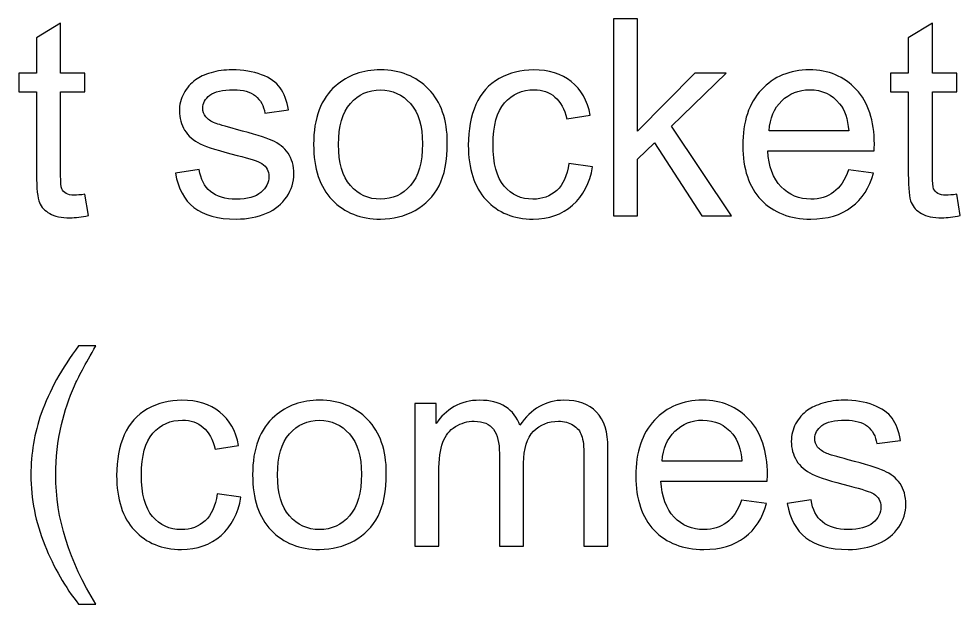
# Model space of a CAD drawing. Header units: centimetres. Extents: x -233 to -82, y 123 to 153.
# Drawn here: x -168.825 to -167.619, y 140.087 to 140.837 of the extents above; entities that cross this region are included whole.
import ezdxf

# ---------------------------------------------------------------- set-up
doc = ezdxf.new("R2010")
doc.units = ezdxf.units.CM
doc.header["$MEASUREMENT"] = 0
doc.layers.add('layer 1', color=7, linetype='Continuous')

msp = doc.modelspace()

# ---------------------------------------------------------------- linework, layer by layer
at = {"layer": 'layer 1'}
for points, knots in [([(-168.0631, 140.58463), (-168.0631, 140.58463), (-168.0631, 140.83713), (-168.0631, 140.83713), (-168.0631, 140.83713), (-168.0631, 140.83713), (-168.0321, 140.83713), (-168.0321, 140.83713), (-168.0321, 140.83713), (-168.0321, 140.83713), (-168.0321, 140.69313), (-168.0321, 140.69313), (-168.0321, 140.69313), (-168.0321, 140.69313), (-167.9587, 140.76753), (-167.9587, 140.76753), (-167.9587, 140.76753), (-167.9587, 140.76753), (-167.9186, 140.76753), (-167.9186, 140.76753), (-167.9186, 140.76753), (-167.9186, 140.76753), (-167.9885, 140.69973), (-167.9885, 140.69973), (-167.9885, 140.69973), (-167.9885, 140.69973), (-167.9115, 140.58463), (-167.9115, 140.58463), (-167.9115, 140.58463), (-167.9115, 140.58463), (-167.9497, 140.58463), (-167.9497, 140.58463), (-167.9497, 140.58463), (-167.9497, 140.58463), (-168.0102, 140.67813), (-168.0102, 140.67813), (-168.0102, 140.67813), (-168.0102, 140.67813), (-168.0321, 140.65713), (-168.0321, 140.65713), (-168.0321, 140.65713), (-168.0321, 140.65713), (-168.0321, 140.58463), (-168.0321, 140.58463), (-168.0321, 140.58463), (-168.0321, 140.58463), (-168.0631, 140.58463), (-168.0631, 140.58463)], [0, 0, 0, 0, 0.0769231, 0.0769231, 0.0769231, 0.0769231, 0.1538462, 0.1538462, 0.1538462, 0.1538462, 0.2307692, 0.2307692, 0.2307692, 0.2307692, 0.3076923, 0.3076923, 0.3076923, 0.3076923, 0.3846154, 0.3846154, 0.3846154, 0.3846154, 0.4615385, 0.4615385, 0.4615385, 0.4615385, 0.5384615, 0.5384615, 0.5384615, 0.5384615, 0.6153846, 0.6153846, 0.6153846, 0.6153846, 0.6923077, 0.6923077, 0.6923077, 0.6923077, 0.7692308, 0.7692308, 0.7692308, 0.7692308, 0.8461538, 0.8461538, 0.8461538, 0.8461538, 1, 1, 1, 1]), ([(-168.7405, 140.61233), (-168.7405, 140.61233), (-168.7361, 140.58493), (-168.7361, 140.58493), (-168.7361, 140.58493), (-168.7448, 140.58313), (-168.7526, 140.58223), (-168.7595, 140.58223), (-168.7595, 140.58223), (-168.7708, 140.58223), (-168.7795, 140.58403), (-168.7857, 140.58763), (-168.7857, 140.58763), (-168.7919, 140.59113), (-168.7963, 140.59583), (-168.7988, 140.60163), (-168.7988, 140.60163), (-168.8013, 140.60743), (-168.8026, 140.61963), (-168.8026, 140.63823), (-168.8026, 140.63823), (-168.8026, 140.63823), (-168.8026, 140.74343), (-168.8026, 140.74343), (-168.8026, 140.74343), (-168.8026, 140.74343), (-168.8253, 140.74343), (-168.8253, 140.74343), (-168.8253, 140.74343), (-168.8253, 140.74343), (-168.8253, 140.76753), (-168.8253, 140.76753), (-168.8253, 140.76753), (-168.8253, 140.76753), (-168.8026, 140.76753), (-168.8026, 140.76753), (-168.8026, 140.76753), (-168.8026, 140.76753), (-168.8026, 140.81283), (-168.8026, 140.81283), (-168.8026, 140.81283), (-168.8026, 140.81283), (-168.7717, 140.83143), (-168.7717, 140.83143), (-168.7717, 140.83143), (-168.7717, 140.83143), (-168.7717, 140.76753), (-168.7717, 140.76753), (-168.7717, 140.76753), (-168.7717, 140.76753), (-168.7405, 140.76753), (-168.7405, 140.76753), (-168.7405, 140.76753), (-168.7405, 140.76753), (-168.7405, 140.74343), (-168.7405, 140.74343), (-168.7405, 140.74343), (-168.7405, 140.74343), (-168.7717, 140.74343), (-168.7717, 140.74343), (-168.7717, 140.74343), (-168.7717, 140.74343), (-168.7717, 140.63643), (-168.7717, 140.63643), (-168.7717, 140.63643), (-168.7717, 140.62763), (-168.7712, 140.62193), (-168.7701, 140.61943), (-168.7701, 140.61943), (-168.769, 140.61693), (-168.7672, 140.61493), (-168.7647, 140.61343), (-168.7647, 140.61343), (-168.7622, 140.61193), (-168.7587, 140.61113), (-168.7542, 140.61113), (-168.7542, 140.61113), (-168.7507, 140.61113), (-168.7462, 140.61153), (-168.7405, 140.61233)], [0, 0, 0, 0, 0.047619, 0.047619, 0.047619, 0.047619, 0.0952381, 0.0952381, 0.0952381, 0.0952381, 0.1428571, 0.1428571, 0.1428571, 0.1428571, 0.1904762, 0.1904762, 0.1904762, 0.1904762, 0.2380952, 0.2380952, 0.2380952, 0.2380952, 0.2857143, 0.2857143, 0.2857143, 0.2857143, 0.3333333, 0.3333333, 0.3333333, 0.3333333, 0.3809524, 0.3809524, 0.3809524, 0.3809524, 0.4285714, 0.4285714, 0.4285714, 0.4285714, 0.4761905, 0.4761905, 0.4761905, 0.4761905, 0.5238095, 0.5238095, 0.5238095, 0.5238095, 0.5714286, 0.5714286, 0.5714286, 0.5714286, 0.6190476, 0.6190476, 0.6190476, 0.6190476, 0.6666667, 0.6666667, 0.6666667, 0.6666667, 0.7142857, 0.7142857, 0.7142857, 0.7142857, 0.7619048, 0.7619048, 0.7619048, 0.7619048, 0.8095238, 0.8095238, 0.8095238, 0.8095238, 0.8571429, 0.8571429, 0.8571429, 0.8571429, 0.9047619, 0.9047619, 0.9047619, 0.9047619, 1, 1, 1, 1]), ([(-167.6229, 140.61233), (-167.6229, 140.61233), (-167.6185, 140.58493), (-167.6185, 140.58493), (-167.6185, 140.58493), (-167.6272, 140.58313), (-167.635, 140.58223), (-167.6419, 140.58223), (-167.6419, 140.58223), (-167.6532, 140.58223), (-167.6619, 140.58403), (-167.6681, 140.58763), (-167.6681, 140.58763), (-167.6743, 140.59113), (-167.6787, 140.59583), (-167.6812, 140.60163), (-167.6812, 140.60163), (-167.6837, 140.60743), (-167.685, 140.61963), (-167.685, 140.63823), (-167.685, 140.63823), (-167.685, 140.63823), (-167.685, 140.74343), (-167.685, 140.74343), (-167.685, 140.74343), (-167.685, 140.74343), (-167.7077, 140.74343), (-167.7077, 140.74343), (-167.7077, 140.74343), (-167.7077, 140.74343), (-167.7077, 140.76753), (-167.7077, 140.76753), (-167.7077, 140.76753), (-167.7077, 140.76753), (-167.685, 140.76753), (-167.685, 140.76753), (-167.685, 140.76753), (-167.685, 140.76753), (-167.685, 140.81283), (-167.685, 140.81283), (-167.685, 140.81283), (-167.685, 140.81283), (-167.6541, 140.83143), (-167.6541, 140.83143), (-167.6541, 140.83143), (-167.6541, 140.83143), (-167.6541, 140.76753), (-167.6541, 140.76753), (-167.6541, 140.76753), (-167.6541, 140.76753), (-167.6229, 140.76753), (-167.6229, 140.76753), (-167.6229, 140.76753), (-167.6229, 140.76753), (-167.6229, 140.74343), (-167.6229, 140.74343), (-167.6229, 140.74343), (-167.6229, 140.74343), (-167.6541, 140.74343), (-167.6541, 140.74343), (-167.6541, 140.74343), (-167.6541, 140.74343), (-167.6541, 140.63643), (-167.6541, 140.63643), (-167.6541, 140.63643), (-167.6541, 140.62763), (-167.6536, 140.62193), (-167.6525, 140.61943), (-167.6525, 140.61943), (-167.6514, 140.61693), (-167.6496, 140.61493), (-167.6471, 140.61343), (-167.6471, 140.61343), (-167.6446, 140.61193), (-167.6411, 140.61113), (-167.6366, 140.61113), (-167.6366, 140.61113), (-167.6331, 140.61113), (-167.6286, 140.61153), (-167.6229, 140.61233)], [0, 0, 0, 0, 0.047619, 0.047619, 0.047619, 0.047619, 0.0952381, 0.0952381, 0.0952381, 0.0952381, 0.1428571, 0.1428571, 0.1428571, 0.1428571, 0.1904762, 0.1904762, 0.1904762, 0.1904762, 0.2380952, 0.2380952, 0.2380952, 0.2380952, 0.2857143, 0.2857143, 0.2857143, 0.2857143, 0.3333333, 0.3333333, 0.3333333, 0.3333333, 0.3809524, 0.3809524, 0.3809524, 0.3809524, 0.4285714, 0.4285714, 0.4285714, 0.4285714, 0.4761905, 0.4761905, 0.4761905, 0.4761905, 0.5238095, 0.5238095, 0.5238095, 0.5238095, 0.5714286, 0.5714286, 0.5714286, 0.5714286, 0.6190476, 0.6190476, 0.6190476, 0.6190476, 0.6666667, 0.6666667, 0.6666667, 0.6666667, 0.7142857, 0.7142857, 0.7142857, 0.7142857, 0.7619048, 0.7619048, 0.7619048, 0.7619048, 0.8095238, 0.8095238, 0.8095238, 0.8095238, 0.8571429, 0.8571429, 0.8571429, 0.8571429, 0.9047619, 0.9047619, 0.9047619, 0.9047619, 1, 1, 1, 1]), ([(-168.6246, 140.63923), (-168.6246, 140.63923), (-168.594, 140.64403), (-168.594, 140.64403), (-168.594, 140.64403), (-168.5923, 140.63173), (-168.5875, 140.62233), (-168.5796, 140.61583), (-168.5796, 140.61583), (-168.5717, 140.60933), (-168.5607, 140.60603), (-168.5466, 140.60603), (-168.5466, 140.60603), (-168.5324, 140.60603), (-168.5218, 140.60893), (-168.5149, 140.61473), (-168.5149, 140.61473), (-168.508, 140.62053), (-168.5046, 140.62733), (-168.5046, 140.63513), (-168.5046, 140.63513), (-168.5046, 140.64213), (-168.5076, 140.64763), (-168.5137, 140.65163), (-168.5137, 140.65163), (-168.518, 140.65433), (-168.5285, 140.65783), (-168.5454, 140.66213), (-168.5454, 140.66213), (-168.5681, 140.66783), (-168.5839, 140.67283), (-168.5927, 140.67703), (-168.5927, 140.67703), (-168.6015, 140.68123), (-168.6082, 140.68703), (-168.6127, 140.69443), (-168.6127, 140.69443), (-168.6172, 140.70183), (-168.6195, 140.71003), (-168.6195, 140.71903), (-168.6195, 140.71903), (-168.6195, 140.72713), (-168.6176, 140.73473), (-168.6139, 140.74163), (-168.6139, 140.74163), (-168.6102, 140.74853), (-168.6051, 140.75433), (-168.5986, 140.75893), (-168.5986, 140.75893), (-168.5938, 140.76253), (-168.5872, 140.76553), (-168.5789, 140.76803), (-168.5789, 140.76803), (-168.5706, 140.77053), (-168.5616, 140.77173), (-168.5521, 140.77173), (-168.5521, 140.77173), (-168.5378, 140.77173), (-168.5252, 140.76963), (-168.5143, 140.76553), (-168.5143, 140.76553), (-168.5034, 140.76143), (-168.4954, 140.75583), (-168.4902, 140.74873), (-168.4902, 140.74873), (-168.4851, 140.74163), (-168.4815, 140.73223), (-168.4796, 140.72033), (-168.4796, 140.72033), (-168.4796, 140.72033), (-168.5099, 140.71623), (-168.5099, 140.71623), (-168.5099, 140.71623), (-168.5113, 140.72563), (-168.5153, 140.73303), (-168.5219, 140.73833), (-168.5219, 140.73833), (-168.5285, 140.74363), (-168.5378, 140.74623), (-168.5499, 140.74623), (-168.5499, 140.74623), (-168.5641, 140.74623), (-168.5742, 140.74393), (-168.5803, 140.73923), (-168.5803, 140.73923), (-168.5864, 140.73453), (-168.5895, 140.72893), (-168.5895, 140.72263), (-168.5895, 140.72263), (-168.5895, 140.71853), (-168.5882, 140.71493), (-168.5857, 140.71173), (-168.5857, 140.71173), (-168.5832, 140.70843), (-168.5792, 140.70563), (-168.5738, 140.70353), (-168.5738, 140.70353), (-168.5707, 140.70233), (-168.5616, 140.69963), (-168.5464, 140.69553), (-168.5464, 140.69553), (-168.5245, 140.68963), (-168.5092, 140.68493), (-168.5005, 140.68123), (-168.5005, 140.68123), (-168.4918, 140.67753), (-168.485, 140.67203), (-168.4801, 140.66493), (-168.4801, 140.66493), (-168.4752, 140.65783), (-168.4727, 140.64893), (-168.4727, 140.63833), (-168.4727, 140.63833), (-168.4727, 140.62803), (-168.4757, 140.61833), (-168.4817, 140.60923), (-168.4817, 140.60923), (-168.4878, 140.60013), (-168.4965, 140.59303), (-168.5078, 140.58803), (-168.5078, 140.58803), (-168.5192, 140.58303), (-168.5321, 140.58053), (-168.5464, 140.58053), (-168.5464, 140.58053), (-168.5702, 140.58053), (-168.5883, 140.58543), (-168.6008, 140.59533), (-168.6008, 140.59533), (-168.6133, 140.60523), (-168.6212, 140.61983), (-168.6246, 140.63923)], [0, 0, 0, 0, 0.0294118, 0.0294118, 0.0294118, 0.0294118, 0.0588235, 0.0588235, 0.0588235, 0.0588235, 0.0882353, 0.0882353, 0.0882353, 0.0882353, 0.1176471, 0.1176471, 0.1176471, 0.1176471, 0.1470588, 0.1470588, 0.1470588, 0.1470588, 0.1764706, 0.1764706, 0.1764706, 0.1764706, 0.2058824, 0.2058824, 0.2058824, 0.2058824, 0.2352941, 0.2352941, 0.2352941, 0.2352941, 0.2647059, 0.2647059, 0.2647059, 0.2647059, 0.2941176, 0.2941176, 0.2941176, 0.2941176, 0.3235294, 0.3235294, 0.3235294, 0.3235294, 0.3529412, 0.3529412, 0.3529412, 0.3529412, 0.3823529, 0.3823529, 0.3823529, 0.3823529, 0.4117647, 0.4117647, 0.4117647, 0.4117647, 0.4411765, 0.4411765, 0.4411765, 0.4411765, 0.4705882, 0.4705882, 0.4705882, 0.4705882, 0.5, 0.5, 0.5, 0.5, 0.5294118, 0.5294118, 0.5294118, 0.5294118, 0.5588235, 0.5588235, 0.5588235, 0.5588235, 0.5882353, 0.5882353, 0.5882353, 0.5882353, 0.6176471, 0.6176471, 0.6176471, 0.6176471, 0.6470588, 0.6470588, 0.6470588, 0.6470588, 0.6764706, 0.6764706, 0.6764706, 0.6764706, 0.7058824, 0.7058824, 0.7058824, 0.7058824, 0.7352941, 0.7352941, 0.7352941, 0.7352941, 0.7647059, 0.7647059, 0.7647059, 0.7647059, 0.7941176, 0.7941176, 0.7941176, 0.7941176, 0.8235294, 0.8235294, 0.8235294, 0.8235294, 0.8529412, 0.8529412, 0.8529412, 0.8529412, 0.8823529, 0.8823529, 0.8823529, 0.8823529, 0.9117647, 0.9117647, 0.9117647, 0.9117647, 0.9411765, 0.9411765, 0.9411765, 0.9411765, 1, 1, 1, 1]), ([(-168.4474, 140.67613), (-168.4474, 140.71003), (-168.438, 140.73503), (-168.4191, 140.75133), (-168.4191, 140.75133), (-168.4034, 140.76493), (-168.3842, 140.77173), (-168.3616, 140.77173), (-168.3616, 140.77173), (-168.3365, 140.77173), (-168.3159, 140.76353), (-168.2999, 140.74703), (-168.2999, 140.74703), (-168.284, 140.73053), (-168.276, 140.70773), (-168.276, 140.67873), (-168.276, 140.67873), (-168.276, 140.65513), (-168.2795, 140.63663), (-168.2866, 140.62313), (-168.2866, 140.62313), (-168.2937, 140.60963), (-168.3039, 140.59923), (-168.3174, 140.59173), (-168.3174, 140.59173), (-168.3309, 140.58423), (-168.3457, 140.58053), (-168.3616, 140.58053), (-168.3616, 140.58053), (-168.3872, 140.58053), (-168.4079, 140.58873), (-168.4237, 140.60513), (-168.4237, 140.60513), (-168.4395, 140.62153), (-168.4474, 140.64523), (-168.4474, 140.67613)], [0, 0, 0, 0, 0.1, 0.1, 0.1, 0.1, 0.2, 0.2, 0.2, 0.2, 0.3, 0.3, 0.3, 0.3, 0.4, 0.4, 0.4, 0.4, 0.5, 0.5, 0.5, 0.5, 0.6, 0.6, 0.6, 0.6, 0.7, 0.7, 0.7, 0.7, 0.8, 0.8, 0.8, 0.8, 1, 1, 1, 1]), ([(-168.1203, 140.65163), (-168.1203, 140.65163), (-168.0898, 140.64763), (-168.0898, 140.64763), (-168.0898, 140.64763), (-168.0931, 140.62663), (-168.1016, 140.61023), (-168.1153, 140.59833), (-168.1153, 140.59833), (-168.129, 140.58643), (-168.1459, 140.58053), (-168.1659, 140.58053), (-168.1659, 140.58053), (-168.191, 140.58053), (-168.2111, 140.58873), (-168.2263, 140.60513), (-168.2263, 140.60513), (-168.2415, 140.62143), (-168.2491, 140.64493), (-168.2491, 140.67543), (-168.2491, 140.67543), (-168.2491, 140.69513), (-168.2458, 140.71243), (-168.2393, 140.72723), (-168.2393, 140.72723), (-168.2328, 140.74203), (-168.2228, 140.75313), (-168.2094, 140.76063), (-168.2094, 140.76063), (-168.196, 140.76803), (-168.1814, 140.77173), (-168.1657, 140.77173), (-168.1657, 140.77173), (-168.1458, 140.77173), (-168.1296, 140.76673), (-168.117, 140.75663), (-168.117, 140.75663), (-168.1044, 140.74653), (-168.0963, 140.73233), (-168.0927, 140.71383), (-168.0927, 140.71383), (-168.0927, 140.71383), (-168.1229, 140.70913), (-168.1229, 140.70913), (-168.1229, 140.70913), (-168.1258, 140.72143), (-168.1308, 140.73073), (-168.1381, 140.73693), (-168.1381, 140.73693), (-168.1454, 140.74313), (-168.1542, 140.74623), (-168.1645, 140.74623), (-168.1645, 140.74623), (-168.1802, 140.74623), (-168.1929, 140.74063), (-168.2026, 140.72943), (-168.2026, 140.72943), (-168.2124, 140.71823), (-168.2173, 140.70053), (-168.2173, 140.67623), (-168.2173, 140.67623), (-168.2173, 140.65173), (-168.2126, 140.63383), (-168.2031, 140.62273), (-168.2031, 140.62273), (-168.1937, 140.61163), (-168.1814, 140.60603), (-168.1663, 140.60603), (-168.1663, 140.60603), (-168.1541, 140.60603), (-168.1439, 140.60973), (-168.1357, 140.61723), (-168.1357, 140.61723), (-168.1276, 140.62473), (-168.1224, 140.63613), (-168.1203, 140.65163)], [0, 0, 0, 0, 0.05, 0.05, 0.05, 0.05, 0.1, 0.1, 0.1, 0.1, 0.15, 0.15, 0.15, 0.15, 0.2, 0.2, 0.2, 0.2, 0.25, 0.25, 0.25, 0.25, 0.3, 0.3, 0.3, 0.3, 0.35, 0.35, 0.35, 0.35, 0.4, 0.4, 0.4, 0.4, 0.45, 0.45, 0.45, 0.45, 0.5, 0.5, 0.5, 0.5, 0.55, 0.55, 0.55, 0.55, 0.6, 0.6, 0.6, 0.6, 0.65, 0.65, 0.65, 0.65, 0.7, 0.7, 0.7, 0.7, 0.75, 0.75, 0.75, 0.75, 0.8, 0.8, 0.8, 0.8, 0.85, 0.85, 0.85, 0.85, 0.9, 0.9, 0.9, 0.9, 1, 1, 1, 1]), ([(-167.7616, 140.64353), (-167.7616, 140.64353), (-167.7296, 140.63953), (-167.7296, 140.63953), (-167.7296, 140.63953), (-167.7347, 140.62083), (-167.744, 140.60633), (-167.7577, 140.59603), (-167.7577, 140.59603), (-167.7714, 140.58573), (-167.7888, 140.58053), (-167.81, 140.58053), (-167.81, 140.58053), (-167.8368, 140.58053), (-167.858, 140.58873), (-167.8737, 140.60523), (-167.8737, 140.60523), (-167.8894, 140.62173), (-167.8972, 140.64483), (-167.8972, 140.67453), (-167.8972, 140.67453), (-167.8972, 140.70533), (-167.8893, 140.72923), (-167.8734, 140.74623), (-167.8734, 140.74623), (-167.8575, 140.76323), (-167.837, 140.77173), (-167.8117, 140.77173), (-167.8117, 140.77173), (-167.7873, 140.77173), (-167.7673, 140.76343), (-167.7518, 140.74673), (-167.7518, 140.74673), (-167.7363, 140.73003), (-167.7285, 140.70663), (-167.7285, 140.67643), (-167.7285, 140.67643), (-167.7285, 140.67463), (-167.7286, 140.67183), (-167.7287, 140.66813), (-167.7287, 140.66813), (-167.7287, 140.66813), (-167.8651, 140.66813), (-167.8651, 140.66813), (-167.8651, 140.66813), (-167.864, 140.64803), (-167.8583, 140.63273), (-167.8481, 140.62203), (-167.8481, 140.62203), (-167.8379, 140.61133), (-167.8251, 140.60603), (-167.8098, 140.60603), (-167.8098, 140.60603), (-167.7985, 140.60603), (-167.7888, 140.60903), (-167.7807, 140.61503), (-167.7807, 140.61503), (-167.7727, 140.62093), (-167.7663, 140.63043), (-167.7616, 140.64353)], [0, 0, 0, 0, 0.0625, 0.0625, 0.0625, 0.0625, 0.125, 0.125, 0.125, 0.125, 0.1875, 0.1875, 0.1875, 0.1875, 0.25, 0.25, 0.25, 0.25, 0.3125, 0.3125, 0.3125, 0.3125, 0.375, 0.375, 0.375, 0.375, 0.4375, 0.4375, 0.4375, 0.4375, 0.5, 0.5, 0.5, 0.5, 0.5625, 0.5625, 0.5625, 0.5625, 0.625, 0.625, 0.625, 0.625, 0.6875, 0.6875, 0.6875, 0.6875, 0.75, 0.75, 0.75, 0.75, 0.8125, 0.8125, 0.8125, 0.8125, 0.875, 0.875, 0.875, 0.875, 1, 1, 1, 1]), ([(-168.4155, 140.67613), (-168.4155, 140.65263), (-168.4104, 140.63513), (-168.4002, 140.62353), (-168.4002, 140.62353), (-168.39, 140.61183), (-168.3771, 140.60603), (-168.3616, 140.60603), (-168.3616, 140.60603), (-168.3462, 140.60603), (-168.3334, 140.61193), (-168.3232, 140.62363), (-168.3232, 140.62363), (-168.313, 140.63533), (-168.3079, 140.65313), (-168.3079, 140.67713), (-168.3079, 140.67713), (-168.3079, 140.69973), (-168.313, 140.71683), (-168.3233, 140.72853), (-168.3233, 140.72853), (-168.3336, 140.74023), (-168.3463, 140.74603), (-168.3616, 140.74603), (-168.3616, 140.74603), (-168.3771, 140.74603), (-168.39, 140.74023), (-168.4002, 140.72863), (-168.4002, 140.72863), (-168.4104, 140.71703), (-168.4155, 140.69953), (-168.4155, 140.67613)], [0, 0, 0, 0, 0.1111111, 0.1111111, 0.1111111, 0.1111111, 0.2222222, 0.2222222, 0.2222222, 0.2222222, 0.3333333, 0.3333333, 0.3333333, 0.3333333, 0.4444444, 0.4444444, 0.4444444, 0.4444444, 0.5555556, 0.5555556, 0.5555556, 0.5555556, 0.6666667, 0.6666667, 0.6666667, 0.6666667, 0.7777778, 0.7777778, 0.7777778, 0.7777778, 1, 1, 1, 1]), ([(-167.8634, 140.69363), (-167.8634, 140.69363), (-167.7613, 140.69363), (-167.7613, 140.69363), (-167.7613, 140.69363), (-167.7626, 140.70903), (-167.7665, 140.72063), (-167.773, 140.72833), (-167.773, 140.72833), (-167.7829, 140.74023), (-167.7957, 140.74623), (-167.8114, 140.74623), (-167.8114, 140.74623), (-167.8257, 140.74623), (-167.8376, 140.74143), (-167.8473, 140.73193), (-167.8473, 140.73193), (-167.857, 140.72243), (-167.8624, 140.70963), (-167.8634, 140.69363)], [0, 0, 0, 0, 0.1666667, 0.1666667, 0.1666667, 0.1666667, 0.3333333, 0.3333333, 0.3333333, 0.3333333, 0.5, 0.5, 0.5, 0.5, 0.6666667, 0.6666667, 0.6666667, 0.6666667, 1, 1, 1, 1]), ([(-168.7487, 140.0871), (-168.7658, 140.1086), (-168.7803, 140.1339), (-168.7921, 140.1629), (-168.7921, 140.1629), (-168.8039, 140.1918), (-168.8098, 140.2218), (-168.8098, 140.2528), (-168.8098, 140.2528), (-168.8098, 140.2801), (-168.8054, 140.3063), (-168.7966, 140.3313), (-168.7966, 140.3313), (-168.7863, 140.3604), (-168.7703, 140.3893), (-168.7487, 140.4181), (-168.7487, 140.4181), (-168.7487, 140.4181), (-168.7265, 140.4181), (-168.7265, 140.4181), (-168.7265, 140.4181), (-168.7404, 140.3942), (-168.7495, 140.3772), (-168.754, 140.367), (-168.754, 140.367), (-168.761, 140.3511), (-168.7665, 140.3346), (-168.7706, 140.3174), (-168.7706, 140.3174), (-168.7755, 140.2959), (-168.778, 140.2743), (-168.778, 140.2526), (-168.778, 140.2526), (-168.778, 140.1973), (-168.7608, 140.1422), (-168.7265, 140.0871), (-168.7265, 140.0871), (-168.7265, 140.0871), (-168.7487, 140.0871), (-168.7487, 140.0871)], [0, 0, 0, 0, 0.0909091, 0.0909091, 0.0909091, 0.0909091, 0.1818182, 0.1818182, 0.1818182, 0.1818182, 0.2727273, 0.2727273, 0.2727273, 0.2727273, 0.3636364, 0.3636364, 0.3636364, 0.3636364, 0.4545455, 0.4545455, 0.4545455, 0.4545455, 0.5454545, 0.5454545, 0.5454545, 0.5454545, 0.6363636, 0.6363636, 0.6363636, 0.6363636, 0.7272727, 0.7272727, 0.7272727, 0.7272727, 0.8181818, 0.8181818, 0.8181818, 0.8181818, 1, 1, 1, 1]), ([(-168.5711, 140.2283), (-168.5711, 140.2283), (-168.5406, 140.2243), (-168.5406, 140.2243), (-168.5406, 140.2243), (-168.5439, 140.2033), (-168.5524, 140.1869), (-168.5661, 140.175), (-168.5661, 140.175), (-168.5798, 140.1631), (-168.5967, 140.1572), (-168.6167, 140.1572), (-168.6167, 140.1572), (-168.6418, 140.1572), (-168.6619, 140.1654), (-168.6771, 140.1818), (-168.6771, 140.1818), (-168.6923, 140.1981), (-168.6999, 140.2216), (-168.6999, 140.2521), (-168.6999, 140.2521), (-168.6999, 140.2718), (-168.6966, 140.2891), (-168.6901, 140.3039), (-168.6901, 140.3039), (-168.6836, 140.3187), (-168.6736, 140.3298), (-168.6602, 140.3373), (-168.6602, 140.3373), (-168.6468, 140.3447), (-168.6322, 140.3484), (-168.6165, 140.3484), (-168.6165, 140.3484), (-168.5966, 140.3484), (-168.5804, 140.3434), (-168.5678, 140.3333), (-168.5678, 140.3333), (-168.5552, 140.3232), (-168.5471, 140.309), (-168.5435, 140.2905), (-168.5435, 140.2905), (-168.5435, 140.2905), (-168.5737, 140.2858), (-168.5737, 140.2858), (-168.5737, 140.2858), (-168.5766, 140.2981), (-168.5816, 140.3074), (-168.5889, 140.3136), (-168.5889, 140.3136), (-168.5962, 140.3198), (-168.605, 140.3229), (-168.6153, 140.3229), (-168.6153, 140.3229), (-168.631, 140.3229), (-168.6437, 140.3173), (-168.6534, 140.3061), (-168.6534, 140.3061), (-168.6632, 140.2949), (-168.6681, 140.2772), (-168.6681, 140.2529), (-168.6681, 140.2529), (-168.6681, 140.2284), (-168.6634, 140.2105), (-168.6539, 140.1994), (-168.6539, 140.1994), (-168.6445, 140.1883), (-168.6322, 140.1827), (-168.6171, 140.1827), (-168.6171, 140.1827), (-168.6049, 140.1827), (-168.5947, 140.1864), (-168.5865, 140.1939), (-168.5865, 140.1939), (-168.5784, 140.2014), (-168.5732, 140.2128), (-168.5711, 140.2283)], [0, 0, 0, 0, 0.05, 0.05, 0.05, 0.05, 0.1, 0.1, 0.1, 0.1, 0.15, 0.15, 0.15, 0.15, 0.2, 0.2, 0.2, 0.2, 0.25, 0.25, 0.25, 0.25, 0.3, 0.3, 0.3, 0.3, 0.35, 0.35, 0.35, 0.35, 0.4, 0.4, 0.4, 0.4, 0.45, 0.45, 0.45, 0.45, 0.5, 0.5, 0.5, 0.5, 0.55, 0.55, 0.55, 0.55, 0.6, 0.6, 0.6, 0.6, 0.65, 0.65, 0.65, 0.65, 0.7, 0.7, 0.7, 0.7, 0.75, 0.75, 0.75, 0.75, 0.8, 0.8, 0.8, 0.8, 0.85, 0.85, 0.85, 0.85, 0.9, 0.9, 0.9, 0.9, 1, 1, 1, 1]), ([(-168.5256, 140.2528), (-168.5256, 140.2867), (-168.5162, 140.3117), (-168.4973, 140.328), (-168.4973, 140.328), (-168.4816, 140.3416), (-168.4624, 140.3484), (-168.4398, 140.3484), (-168.4398, 140.3484), (-168.4147, 140.3484), (-168.3941, 140.3402), (-168.3781, 140.3237), (-168.3781, 140.3237), (-168.3622, 140.3072), (-168.3542, 140.2844), (-168.3542, 140.2554), (-168.3542, 140.2554), (-168.3542, 140.2318), (-168.3577, 140.2133), (-168.3648, 140.1998), (-168.3648, 140.1998), (-168.3719, 140.1863), (-168.3821, 140.1759), (-168.3956, 140.1684), (-168.3956, 140.1684), (-168.4091, 140.1609), (-168.4239, 140.1572), (-168.4398, 140.1572), (-168.4398, 140.1572), (-168.4654, 140.1572), (-168.4861, 140.1654), (-168.5019, 140.1818), (-168.5019, 140.1818), (-168.5177, 140.1982), (-168.5256, 140.2219), (-168.5256, 140.2528)], [0, 0, 0, 0, 0.1, 0.1, 0.1, 0.1, 0.2, 0.2, 0.2, 0.2, 0.3, 0.3, 0.3, 0.3, 0.4, 0.4, 0.4, 0.4, 0.5, 0.5, 0.5, 0.5, 0.6, 0.6, 0.6, 0.6, 0.7, 0.7, 0.7, 0.7, 0.8, 0.8, 0.8, 0.8, 1, 1, 1, 1]), ([(-168.3178, 140.1613), (-168.3178, 140.1613), (-168.3178, 140.3442), (-168.3178, 140.3442), (-168.3178, 140.3442), (-168.3178, 140.3442), (-168.2901, 140.3442), (-168.2901, 140.3442), (-168.2901, 140.3442), (-168.2901, 140.3442), (-168.2901, 140.3186), (-168.2901, 140.3186), (-168.2901, 140.3186), (-168.2844, 140.3275), (-168.2767, 140.3347), (-168.2672, 140.3402), (-168.2672, 140.3402), (-168.2577, 140.3457), (-168.2468, 140.3484), (-168.2346, 140.3484), (-168.2346, 140.3484), (-168.2211, 140.3484), (-168.21, 140.3456), (-168.2013, 140.34), (-168.2013, 140.34), (-168.1926, 140.3343), (-168.1865, 140.3264), (-168.183, 140.3163), (-168.183, 140.3163), (-168.1685, 140.3377), (-168.1497, 140.3484), (-168.1265, 140.3484), (-168.1265, 140.3484), (-168.1084, 140.3484), (-168.0944, 140.3434), (-168.0846, 140.3333), (-168.0846, 140.3333), (-168.0749, 140.3232), (-168.07, 140.3078), (-168.07, 140.2869), (-168.07, 140.2869), (-168.07, 140.2869), (-168.07, 140.1613), (-168.07, 140.1613), (-168.07, 140.1613), (-168.07, 140.1613), (-168.1008, 140.1613), (-168.1008, 140.1613), (-168.1008, 140.1613), (-168.1008, 140.1613), (-168.1008, 140.2765), (-168.1008, 140.2765), (-168.1008, 140.2765), (-168.1008, 140.2889), (-168.1018, 140.2978), (-168.1038, 140.3033), (-168.1038, 140.3033), (-168.1058, 140.3088), (-168.1094, 140.3132), (-168.1147, 140.3165), (-168.1147, 140.3165), (-168.12, 140.3198), (-168.1263, 140.3215), (-168.1334, 140.3215), (-168.1334, 140.3215), (-168.1463, 140.3215), (-168.1569, 140.3172), (-168.1654, 140.3087), (-168.1654, 140.3087), (-168.1739, 140.3001), (-168.1781, 140.2864), (-168.1781, 140.2676), (-168.1781, 140.2676), (-168.1781, 140.2676), (-168.1781, 140.1613), (-168.1781, 140.1613), (-168.1781, 140.1613), (-168.1781, 140.1613), (-168.2092, 140.1613), (-168.2092, 140.1613), (-168.2092, 140.1613), (-168.2092, 140.1613), (-168.2092, 140.2802), (-168.2092, 140.2802), (-168.2092, 140.2802), (-168.2092, 140.2939), (-168.2117, 140.3043), (-168.2167, 140.3112), (-168.2167, 140.3112), (-168.2218, 140.3181), (-168.23, 140.3215), (-168.2415, 140.3215), (-168.2415, 140.3215), (-168.2502, 140.3215), (-168.2583, 140.3192), (-168.2657, 140.3146), (-168.2657, 140.3146), (-168.2731, 140.31), (-168.2785, 140.3033), (-168.2818, 140.2945), (-168.2818, 140.2945), (-168.2851, 140.2856), (-168.2868, 140.2729), (-168.2868, 140.2562), (-168.2868, 140.2562), (-168.2868, 140.2562), (-168.2868, 140.1613), (-168.2868, 140.1613), (-168.2868, 140.1613), (-168.2868, 140.1613), (-168.3178, 140.1613), (-168.3178, 140.1613)], [0, 0, 0, 0, 0.0344828, 0.0344828, 0.0344828, 0.0344828, 0.0689655, 0.0689655, 0.0689655, 0.0689655, 0.1034483, 0.1034483, 0.1034483, 0.1034483, 0.137931, 0.137931, 0.137931, 0.137931, 0.1724138, 0.1724138, 0.1724138, 0.1724138, 0.2068966, 0.2068966, 0.2068966, 0.2068966, 0.2413793, 0.2413793, 0.2413793, 0.2413793, 0.2758621, 0.2758621, 0.2758621, 0.2758621, 0.3103448, 0.3103448, 0.3103448, 0.3103448, 0.3448276, 0.3448276, 0.3448276, 0.3448276, 0.3793103, 0.3793103, 0.3793103, 0.3793103, 0.4137931, 0.4137931, 0.4137931, 0.4137931, 0.4482759, 0.4482759, 0.4482759, 0.4482759, 0.4827586, 0.4827586, 0.4827586, 0.4827586, 0.5172414, 0.5172414, 0.5172414, 0.5172414, 0.5517241, 0.5517241, 0.5517241, 0.5517241, 0.5862069, 0.5862069, 0.5862069, 0.5862069, 0.6206897, 0.6206897, 0.6206897, 0.6206897, 0.6551724, 0.6551724, 0.6551724, 0.6551724, 0.6896552, 0.6896552, 0.6896552, 0.6896552, 0.7241379, 0.7241379, 0.7241379, 0.7241379, 0.7586207, 0.7586207, 0.7586207, 0.7586207, 0.7931034, 0.7931034, 0.7931034, 0.7931034, 0.8275862, 0.8275862, 0.8275862, 0.8275862, 0.862069, 0.862069, 0.862069, 0.862069, 0.8965517, 0.8965517, 0.8965517, 0.8965517, 0.9310345, 0.9310345, 0.9310345, 0.9310345, 1, 1, 1, 1]), ([(-167.8987, 140.2202), (-167.8987, 140.2202), (-167.8667, 140.2162), (-167.8667, 140.2162), (-167.8667, 140.2162), (-167.8718, 140.1975), (-167.8811, 140.183), (-167.8948, 140.1727), (-167.8948, 140.1727), (-167.9085, 140.1624), (-167.9259, 140.1572), (-167.9471, 140.1572), (-167.9471, 140.1572), (-167.9739, 140.1572), (-167.9951, 140.1654), (-168.0108, 140.1819), (-168.0108, 140.1819), (-168.0265, 140.1984), (-168.0343, 140.2215), (-168.0343, 140.2512), (-168.0343, 140.2512), (-168.0343, 140.282), (-168.0264, 140.3059), (-168.0105, 140.3229), (-168.0105, 140.3229), (-167.9946, 140.3399), (-167.9741, 140.3484), (-167.9488, 140.3484), (-167.9488, 140.3484), (-167.9244, 140.3484), (-167.9044, 140.3401), (-167.8889, 140.3234), (-167.8889, 140.3234), (-167.8734, 140.3067), (-167.8656, 140.2833), (-167.8656, 140.2531), (-167.8656, 140.2531), (-167.8656, 140.2513), (-167.8657, 140.2485), (-167.8658, 140.2448), (-167.8658, 140.2448), (-167.8658, 140.2448), (-168.0022, 140.2448), (-168.0022, 140.2448), (-168.0022, 140.2448), (-168.0011, 140.2247), (-167.9954, 140.2094), (-167.9852, 140.1987), (-167.9852, 140.1987), (-167.975, 140.188), (-167.9622, 140.1827), (-167.9469, 140.1827), (-167.9469, 140.1827), (-167.9356, 140.1827), (-167.9259, 140.1857), (-167.9178, 140.1917), (-167.9178, 140.1917), (-167.9098, 140.1976), (-167.9034, 140.2071), (-167.8987, 140.2202)], [0, 0, 0, 0, 0.0625, 0.0625, 0.0625, 0.0625, 0.125, 0.125, 0.125, 0.125, 0.1875, 0.1875, 0.1875, 0.1875, 0.25, 0.25, 0.25, 0.25, 0.3125, 0.3125, 0.3125, 0.3125, 0.375, 0.375, 0.375, 0.375, 0.4375, 0.4375, 0.4375, 0.4375, 0.5, 0.5, 0.5, 0.5, 0.5625, 0.5625, 0.5625, 0.5625, 0.625, 0.625, 0.625, 0.625, 0.6875, 0.6875, 0.6875, 0.6875, 0.75, 0.75, 0.75, 0.75, 0.8125, 0.8125, 0.8125, 0.8125, 0.875, 0.875, 0.875, 0.875, 1, 1, 1, 1]), ([(-167.8401, 140.2159), (-167.8401, 140.2159), (-167.8095, 140.2207), (-167.8095, 140.2207), (-167.8095, 140.2207), (-167.8078, 140.2084), (-167.803, 140.199), (-167.7951, 140.1925), (-167.7951, 140.1925), (-167.7872, 140.186), (-167.7762, 140.1827), (-167.7621, 140.1827), (-167.7621, 140.1827), (-167.7479, 140.1827), (-167.7373, 140.1856), (-167.7304, 140.1914), (-167.7304, 140.1914), (-167.7235, 140.1972), (-167.7201, 140.204), (-167.7201, 140.2118), (-167.7201, 140.2118), (-167.7201, 140.2188), (-167.7231, 140.2243), (-167.7292, 140.2283), (-167.7292, 140.2283), (-167.7335, 140.231), (-167.744, 140.2345), (-167.7609, 140.2388), (-167.7609, 140.2388), (-167.7836, 140.2445), (-167.7994, 140.2495), (-167.8082, 140.2537), (-167.8082, 140.2537), (-167.817, 140.2579), (-167.8237, 140.2637), (-167.8282, 140.2711), (-167.8282, 140.2711), (-167.8327, 140.2785), (-167.835, 140.2867), (-167.835, 140.2957), (-167.835, 140.2957), (-167.835, 140.3038), (-167.8331, 140.3114), (-167.8294, 140.3183), (-167.8294, 140.3183), (-167.8257, 140.3252), (-167.8206, 140.331), (-167.8141, 140.3356), (-167.8141, 140.3356), (-167.8093, 140.3392), (-167.8027, 140.3422), (-167.7944, 140.3447), (-167.7944, 140.3447), (-167.7861, 140.3472), (-167.7771, 140.3484), (-167.7676, 140.3484), (-167.7676, 140.3484), (-167.7533, 140.3484), (-167.7407, 140.3463), (-167.7298, 140.3422), (-167.7298, 140.3422), (-167.7189, 140.3381), (-167.7109, 140.3325), (-167.7057, 140.3254), (-167.7057, 140.3254), (-167.7006, 140.3183), (-167.697, 140.3089), (-167.6951, 140.297), (-167.6951, 140.297), (-167.6951, 140.297), (-167.7254, 140.2929), (-167.7254, 140.2929), (-167.7254, 140.2929), (-167.7268, 140.3023), (-167.7308, 140.3097), (-167.7374, 140.315), (-167.7374, 140.315), (-167.744, 140.3203), (-167.7533, 140.3229), (-167.7654, 140.3229), (-167.7654, 140.3229), (-167.7796, 140.3229), (-167.7897, 140.3206), (-167.7958, 140.3159), (-167.7958, 140.3159), (-167.8019, 140.3112), (-167.805, 140.3056), (-167.805, 140.2993), (-167.805, 140.2993), (-167.805, 140.2952), (-167.8037, 140.2916), (-167.8012, 140.2884), (-167.8012, 140.2884), (-167.7987, 140.2851), (-167.7947, 140.2823), (-167.7893, 140.2802), (-167.7893, 140.2802), (-167.7862, 140.279), (-167.7771, 140.2763), (-167.7619, 140.2722), (-167.7619, 140.2722), (-167.74, 140.2663), (-167.7247, 140.2616), (-167.716, 140.2579), (-167.716, 140.2579), (-167.7073, 140.2542), (-167.7005, 140.2487), (-167.6956, 140.2416), (-167.6956, 140.2416), (-167.6907, 140.2345), (-167.6882, 140.2256), (-167.6882, 140.215), (-167.6882, 140.215), (-167.6882, 140.2047), (-167.6912, 140.195), (-167.6972, 140.1859), (-167.6972, 140.1859), (-167.7033, 140.1768), (-167.712, 140.1697), (-167.7233, 140.1647), (-167.7233, 140.1647), (-167.7347, 140.1597), (-167.7476, 140.1572), (-167.7619, 140.1572), (-167.7619, 140.1572), (-167.7857, 140.1572), (-167.8038, 140.1621), (-167.8163, 140.172), (-167.8163, 140.172), (-167.8288, 140.1819), (-167.8367, 140.1965), (-167.8401, 140.2159)], [0, 0, 0, 0, 0.0294118, 0.0294118, 0.0294118, 0.0294118, 0.0588235, 0.0588235, 0.0588235, 0.0588235, 0.0882353, 0.0882353, 0.0882353, 0.0882353, 0.1176471, 0.1176471, 0.1176471, 0.1176471, 0.1470588, 0.1470588, 0.1470588, 0.1470588, 0.1764706, 0.1764706, 0.1764706, 0.1764706, 0.2058824, 0.2058824, 0.2058824, 0.2058824, 0.2352941, 0.2352941, 0.2352941, 0.2352941, 0.2647059, 0.2647059, 0.2647059, 0.2647059, 0.2941176, 0.2941176, 0.2941176, 0.2941176, 0.3235294, 0.3235294, 0.3235294, 0.3235294, 0.3529412, 0.3529412, 0.3529412, 0.3529412, 0.3823529, 0.3823529, 0.3823529, 0.3823529, 0.4117647, 0.4117647, 0.4117647, 0.4117647, 0.4411765, 0.4411765, 0.4411765, 0.4411765, 0.4705882, 0.4705882, 0.4705882, 0.4705882, 0.5, 0.5, 0.5, 0.5, 0.5294118, 0.5294118, 0.5294118, 0.5294118, 0.5588235, 0.5588235, 0.5588235, 0.5588235, 0.5882353, 0.5882353, 0.5882353, 0.5882353, 0.6176471, 0.6176471, 0.6176471, 0.6176471, 0.6470588, 0.6470588, 0.6470588, 0.6470588, 0.6764706, 0.6764706, 0.6764706, 0.6764706, 0.7058824, 0.7058824, 0.7058824, 0.7058824, 0.7352941, 0.7352941, 0.7352941, 0.7352941, 0.7647059, 0.7647059, 0.7647059, 0.7647059, 0.7941176, 0.7941176, 0.7941176, 0.7941176, 0.8235294, 0.8235294, 0.8235294, 0.8235294, 0.8529412, 0.8529412, 0.8529412, 0.8529412, 0.8823529, 0.8823529, 0.8823529, 0.8823529, 0.9117647, 0.9117647, 0.9117647, 0.9117647, 0.9411765, 0.9411765, 0.9411765, 0.9411765, 1, 1, 1, 1]), ([(-168.4937, 140.2528), (-168.4937, 140.2293), (-168.4886, 140.2118), (-168.4784, 140.2002), (-168.4784, 140.2002), (-168.4682, 140.1885), (-168.4553, 140.1827), (-168.4398, 140.1827), (-168.4398, 140.1827), (-168.4244, 140.1827), (-168.4116, 140.1886), (-168.4014, 140.2003), (-168.4014, 140.2003), (-168.3912, 140.212), (-168.3861, 140.2298), (-168.3861, 140.2538), (-168.3861, 140.2538), (-168.3861, 140.2764), (-168.3912, 140.2935), (-168.4015, 140.3052), (-168.4015, 140.3052), (-168.4118, 140.3169), (-168.4245, 140.3227), (-168.4398, 140.3227), (-168.4398, 140.3227), (-168.4553, 140.3227), (-168.4682, 140.3169), (-168.4784, 140.3053), (-168.4784, 140.3053), (-168.4886, 140.2937), (-168.4937, 140.2762), (-168.4937, 140.2528)], [0, 0, 0, 0, 0.1111111, 0.1111111, 0.1111111, 0.1111111, 0.2222222, 0.2222222, 0.2222222, 0.2222222, 0.3333333, 0.3333333, 0.3333333, 0.3333333, 0.4444444, 0.4444444, 0.4444444, 0.4444444, 0.5555556, 0.5555556, 0.5555556, 0.5555556, 0.6666667, 0.6666667, 0.6666667, 0.6666667, 0.7777778, 0.7777778, 0.7777778, 0.7777778, 1, 1, 1, 1]), ([(-168.0005, 140.2703), (-168.0005, 140.2703), (-167.8984, 140.2703), (-167.8984, 140.2703), (-167.8984, 140.2703), (-167.8997, 140.2857), (-167.9036, 140.2973), (-167.9101, 140.305), (-167.9101, 140.305), (-167.92, 140.3169), (-167.9328, 140.3229), (-167.9485, 140.3229), (-167.9485, 140.3229), (-167.9628, 140.3229), (-167.9747, 140.3181), (-167.9844, 140.3086), (-167.9844, 140.3086), (-167.9941, 140.2991), (-167.9995, 140.2863), (-168.0005, 140.2703)], [0, 0, 0, 0, 0.1666667, 0.1666667, 0.1666667, 0.1666667, 0.3333333, 0.3333333, 0.3333333, 0.3333333, 0.5, 0.5, 0.5, 0.5, 0.6666667, 0.6666667, 0.6666667, 0.6666667, 1, 1, 1, 1])]:
    msp.add_open_spline(points, degree=3, knots=knots, dxfattribs=at)

doc.saveas('drawing.dxf')
